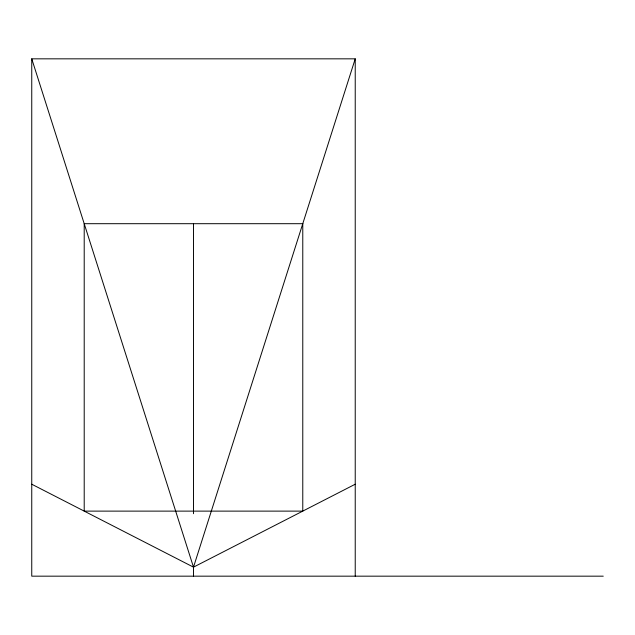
<?xml version="1.0" encoding="UTF-8"?>
<svg xmlns="http://www.w3.org/2000/svg" width="635" height="635" viewBox="0 0 635 635"><rect width="100%" height="100%" fill="white"/><g stroke="black" fill="none" stroke-linecap="round" stroke-linejoin="round"><path stroke-width="0.95" d="M193.492 576.167L193.492 567.15L355.227 58.833L31.75 58.833L31.75 576.167L603.25 576.167M31.75 484.219L193.492 567.15L355.227 484.219M31.75 58.833L193.492 567.15M355.227 58.833L355.227 576.167M193.492 223.695L193.492 513.699M302.776 223.695L84.209 223.695L84.209 511.119L302.776 511.119L302.776 223.695"/></g></svg>
